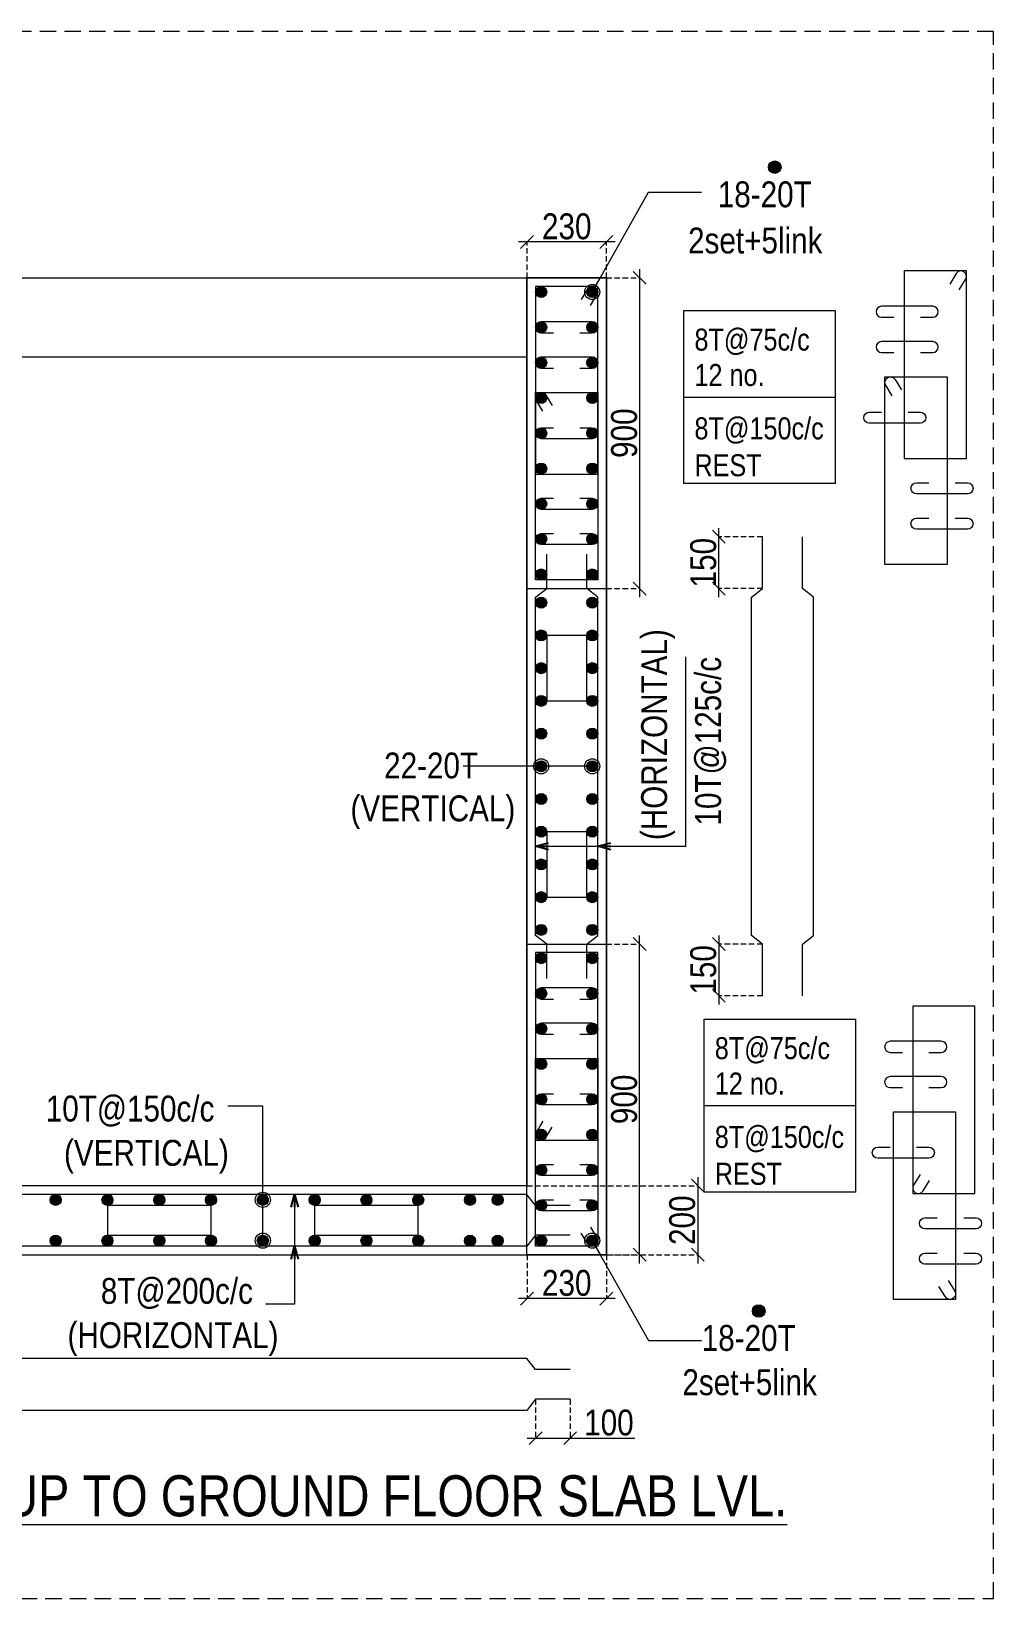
# Model space of a CAD drawing. Header units: millimetres. Extents: x 1112055 to 3390982, y -148532 to 766891.
# Drawn here: x 2577028 to 2588175, y 347512 to 365670 of the extents above; entities that cross this region are included whole.
import ezdxf

# ---------------------------------------------------------------- set-up
doc = ezdxf.new("R2010")
doc.units = ezdxf.units.MM
doc.header["$PDMODE"] = 35
doc.header["$PDSIZE"] = -25
doc.linetypes.add('DASHED2', pattern=[0.375, 0.25, -0.125])
doc.linetypes.add('Hidden', pattern=[9.525, 6.35, -3.175])
for name, color, linetype, lineweight in [('B COL. SIZE DIM', 220, 'Continuous', 25), ('B COLUMN', 1, 'Hidden', 9), ('B P.C.C', 251, 'Continuous', 0), ('B STEEL', 34, 'Continuous', 15), ('B STEEL TEXT', 7, 'Continuous', 15), ('B TITLE BLOCK', 250, 'Continuous', 0)]:
    doc.layers.add(name, color=color, linetype=linetype, lineweight=lineweight)
doc.styles.add('ARIAL', font='arial.ttf')
doc.styles.add('dim inside', font='romans.shx', dxfattribs={"width": 0.8, "height": 125})
doc.styles.add('SWINC', font='swissc.ttf')
doc.dimstyles.new('DIM 1', dxfattribs={"dimscale": 0, "dimtxt": 230, "dimasz": 150, "dimexe": 0.18, "dimexo": 0.0625, "dimgap": 0.5, "dimtad": 1, "dimdec": 0, "dimzin": 0, "dimdsep": 46, "dimtxsty": 'ARIAL', "dimblk": 'OBLIQUE', "dimcen": 6, "dimse1": 1, "dimse2": 1, "dimclrd": 256, "dimclrt": 256, "dimadec": 0, "dimazin": 2, "dimtfac": 0.75, "dimtdec": 0, "dimtix": 1, "dimtofl": 0, "dimtmove": 1, "dimatfit": 3, "dimldrblk": 'OPEN30', "dimfxl": 0.18, "dimfrac": 1, "dimtolj": 1, "dimtzin": 0, "dimlwd": -1, "dimarcsym": 0})
doc.dimstyles.new('dim inside', dxfattribs={"dimtxt": 125, "dimasz": 100, "dimexe": 0, "dimexo": 0, "dimgap": 10, "dimtad": 0, "dimdec": 0, "dimzin": 0, "dimdsep": 46, "dimtxsty": 'dim inside', "dimblk": 'SMALL', "dimcen": 0.09, "dimadec": 0, "dimazin": 0, "dimtfac": 1, "dimtdec": 0, "dimtofl": 0, "dimtmove": 0, "dimatfit": 3, "dimfxl": 1, "dimtolj": 1, "dimtzin": 0, "dimarcsym": 2})

# ---------------------------------------------------------------- blocks, each defined once
blk = doc.blocks.new('_Oblique')
at = {"color": 0, "linetype": 'ByBlock', "lineweight": -2}
blk.add_line((-0.5, -0.5), (0.5, 0.5), dxfattribs=at)
blk = doc.blocks.new('_Open30')
at = {"color": 0, "linetype": 'ByBlock', "lineweight": -2}
for p, q in [((-1, 0.27), (0, 0)), ((0, 0), (-1, -0.27)), ((0, 0), (-1, 0))]:
    blk.add_line(p, q, dxfattribs=at)
blk = doc.blocks.new('*D1596')
at = {"layer": 'B COL. SIZE DIM', "color": 250, "lineweight": 9, "ltscale": 250, "transparency": 16777216}
blk.add_line((2583790, 363230), (2582670, 363230), dxfattribs=at)
at = {"layer": 'B COL. SIZE DIM', "color": 250, "linetype": 'DASHED2', "lineweight": 9, "ltscale": 250, "transparency": 16777216}
for p, q in [((2582770, 362814), (2582770, 363230)), ((2583690, 362814), (2583690, 363230))]:
    blk.add_line(p, q, dxfattribs=at)
at = {"layer": 'Defpoints', "color": 0, "ltscale": 250, "transparency": 16777216}
for p in [(2582770, 363230), (2582770, 362814), (2583690, 362814)]:
    blk.add_point(p, dxfattribs=at)
at = {"layer": 'B COL. SIZE DIM', "color": 250, "lineweight": 9, "ltscale": 250, "transparency": 16777216, "xscale": 150, "yscale": 150, "zscale": 150, "rotation": 180}
blk.add_blockref('_Oblique', (2582770, 363230), dxfattribs=at)
at = {"layer": 'B COL. SIZE DIM', "color": 250, "lineweight": 9, "ltscale": 250, "transparency": 16777216, "xscale": 150, "yscale": 150, "zscale": 150}
blk.add_blockref('_Oblique', (2583690, 363230), dxfattribs=at)
at = {"layer": 'B COL. SIZE DIM', "color": 6, "ltscale": 250, "transparency": 16777216, "insert": (2583230, 363409), "char_height": 300, "attachment_point": 5, "style": 'SWINC'}
blk.add_mtext('\\A1;230', dxfattribs=at)
blk = doc.blocks.new('*D1636')
at = {"layer": 'B COL. SIZE DIM', "color": 250, "linetype": 'DASHED2', "lineweight": 9, "ltscale": 250, "transparency": 16777216}
for p, q in [((2583690, 362814), (2584075, 362814)), ((2583690, 359214), (2584075, 359214))]:
    blk.add_line(p, q, dxfattribs=at)
at = {"layer": 'B COL. SIZE DIM', "color": 250, "lineweight": 9, "ltscale": 250, "transparency": 16777216}
blk.add_line((2584075, 362914), (2584075, 359114), dxfattribs=at)
at = {"layer": 'Defpoints', "color": 0, "ltscale": 250, "transparency": 16777216}
for p in [(2583690, 362814), (2583690, 359214), (2584075, 359214)]:
    blk.add_point(p, dxfattribs=at)
at = {"layer": 'B COL. SIZE DIM', "color": 250, "lineweight": 9, "ltscale": 250, "transparency": 16777216, "xscale": 150, "yscale": 150, "zscale": 150}
for p, rotation in [((2584075, 362814), 90), ((2584075, 359214), 270)]:
    blk.add_blockref('_Oblique', p, dxfattribs=dict(at, rotation=rotation))
at = {"layer": 'B COL. SIZE DIM', "color": 6, "ltscale": 250, "transparency": 16777216, "insert": (2583896, 361014), "char_height": 300, "attachment_point": 5, "rotation": 90, "style": 'SWINC'}
blk.add_mtext('\\A1;900', dxfattribs=at)
blk = doc.blocks.new('*D1597')
at = {"layer": 'B COL. SIZE DIM', "color": 250, "linetype": 'DASHED2', "lineweight": 9, "ltscale": 250, "transparency": 16777216}
for p, q in [((2582770, 351496), (2582770, 350988)), ((2583690, 351496), (2583690, 350988))]:
    blk.add_line(p, q, dxfattribs=at)
at = {"layer": 'B COL. SIZE DIM', "color": 250, "lineweight": 9, "ltscale": 250, "transparency": 16777216}
blk.add_line((2583790, 350988), (2582670, 350988), dxfattribs=at)
at = {"layer": 'Defpoints', "color": 0, "ltscale": 250, "transparency": 16777216}
for p in [(2582770, 351496), (2583690, 351496), (2582770, 350988)]:
    blk.add_point(p, dxfattribs=at)
at = {"layer": 'B COL. SIZE DIM', "color": 250, "lineweight": 9, "ltscale": 250, "transparency": 16777216, "xscale": 150, "yscale": 150, "zscale": 150, "rotation": 180}
blk.add_blockref('_Oblique', (2582770, 350988), dxfattribs=at)
at = {"layer": 'B COL. SIZE DIM', "color": 250, "lineweight": 9, "ltscale": 250, "transparency": 16777216, "xscale": 150, "yscale": 150, "zscale": 150}
blk.add_blockref('_Oblique', (2583690, 350988), dxfattribs=at)
at = {"layer": 'B COL. SIZE DIM', "color": 6, "ltscale": 250, "transparency": 16777216, "insert": (2583230, 351168), "char_height": 300, "attachment_point": 5, "style": 'SWINC'}
blk.add_mtext('\\A1;230', dxfattribs=at)
blk = doc.blocks.new('*D1634')
at = {"layer": 'B COL. SIZE DIM', "color": 250, "lineweight": 9, "ltscale": 250, "transparency": 16777216}
blk.add_line((2584075, 351396), (2584075, 355196), dxfattribs=at)
at = {"layer": 'B COL. SIZE DIM', "color": 250, "linetype": 'DASHED2', "lineweight": 9, "ltscale": 250, "transparency": 16777216}
for p, q in [((2583690, 355096), (2584075, 355096)), ((2583690, 351496), (2584075, 351496))]:
    blk.add_line(p, q, dxfattribs=at)
at = {"layer": 'Defpoints', "color": 0, "ltscale": 250, "transparency": 16777216}
for p in [(2583690, 355096), (2584075, 355096), (2583690, 351496)]:
    blk.add_point(p, dxfattribs=at)
at = {"layer": 'B COL. SIZE DIM', "color": 250, "lineweight": 9, "ltscale": 250, "transparency": 16777216, "xscale": 150, "yscale": 150, "zscale": 150}
for p, rotation in [((2584075, 355096), 90), ((2584075, 351496), 270)]:
    blk.add_blockref('_Oblique', p, dxfattribs=dict(at, rotation=rotation))
at = {"layer": 'B COL. SIZE DIM', "color": 6, "ltscale": 250, "transparency": 16777216, "insert": (2583896, 353296), "char_height": 300, "attachment_point": 5, "rotation": 90, "style": 'SWINC'}
blk.add_mtext('\\A1;900', dxfattribs=at)
blk = doc.blocks.new('*D1587')
at = {"layer": 'B COL. SIZE DIM', "color": 250, "lineweight": 9, "ltscale": 250, "transparency": 16777216}
blk.add_line((2584992, 355196), (2584992, 354396), dxfattribs=at)
at = {"layer": 'B COL. SIZE DIM', "color": 250, "linetype": 'DASHED2', "lineweight": 9, "ltscale": 250, "transparency": 16777216}
for p, q in [((2585497, 355096), (2584992, 355096)), ((2585497, 354496), (2584992, 354496))]:
    blk.add_line(p, q, dxfattribs=at)
at = {"layer": 'Defpoints', "color": 0, "ltscale": 250, "transparency": 16777216}
for p in [(2585497, 355096), (2584992, 354496), (2585497, 354496)]:
    blk.add_point(p, dxfattribs=at)
at = {"layer": 'B COL. SIZE DIM', "color": 250, "lineweight": 9, "ltscale": 250, "transparency": 16777216, "xscale": 150, "yscale": 150, "zscale": 150}
for p, rotation in [((2584992, 355096), 90), ((2584992, 354496), 270)]:
    blk.add_blockref('_Oblique', p, dxfattribs=dict(at, rotation=rotation))
at = {"layer": 'B COL. SIZE DIM', "color": 6, "ltscale": 250, "transparency": 16777216, "insert": (2584813, 354796), "char_height": 300, "attachment_point": 5, "rotation": 90, "style": 'SWINC'}
blk.add_mtext('\\A1;150', dxfattribs=at)
blk = doc.blocks.new('*D1588')
at = {"layer": 'B COL. SIZE DIM', "color": 250, "lineweight": 9, "ltscale": 250, "transparency": 16777216}
blk.add_line((2584992, 359114), (2584992, 359914), dxfattribs=at)
at = {"layer": 'B COL. SIZE DIM', "color": 250, "linetype": 'DASHED2', "lineweight": 9, "ltscale": 250, "transparency": 16777216}
for p, q in [((2585497, 359814), (2584992, 359814)), ((2585497, 359214), (2584992, 359214))]:
    blk.add_line(p, q, dxfattribs=at)
at = {"layer": 'Defpoints', "color": 0, "ltscale": 250, "transparency": 16777216}
for p in [(2584992, 359814), (2585497, 359814), (2585497, 359214)]:
    blk.add_point(p, dxfattribs=at)
at = {"layer": 'B COL. SIZE DIM', "color": 250, "lineweight": 9, "ltscale": 250, "transparency": 16777216, "xscale": 150, "yscale": 150, "zscale": 150}
for p, rotation in [((2584992, 359814), 90), ((2584992, 359214), 270)]:
    blk.add_blockref('_Oblique', p, dxfattribs=dict(at, rotation=rotation))
at = {"layer": 'B COL. SIZE DIM', "color": 6, "ltscale": 250, "transparency": 16777216, "insert": (2584813, 359514), "char_height": 300, "attachment_point": 5, "rotation": 90, "style": 'SWINC'}
blk.add_mtext('\\A1;150', dxfattribs=at)
blk = doc.blocks.new('*D1589')
at = {"layer": 'B COL. SIZE DIM', "color": 250, "linetype": 'DASHED2', "lineweight": 9, "ltscale": 250, "transparency": 16777216}
for p, q in [((2582870, 349821), (2582870, 349371)), ((2583270, 349821), (2583270, 349371))]:
    blk.add_line(p, q, dxfattribs=at)
at = {"layer": 'B COL. SIZE DIM', "color": 250, "lineweight": 9, "ltscale": 250, "transparency": 16777216}
for p, q in [((2582770, 349371), (2583270, 349371)), ((2583270, 349371), (2584018, 349371))]:
    blk.add_line(p, q, dxfattribs=at)
at = {"layer": 'Defpoints', "color": 0, "ltscale": 250, "transparency": 16777216}
for p in [(2582870, 349821), (2583270, 349821), (2583270, 349371)]:
    blk.add_point(p, dxfattribs=at)
at = {"layer": 'B COL. SIZE DIM', "color": 250, "lineweight": 9, "ltscale": 250, "transparency": 16777216, "xscale": 150, "yscale": 150, "zscale": 150, "rotation": 180}
blk.add_blockref('_Oblique', (2582870, 349371), dxfattribs=at)
at = {"layer": 'B COL. SIZE DIM', "color": 250, "lineweight": 9, "ltscale": 250, "transparency": 16777216, "xscale": 150, "yscale": 150, "zscale": 150}
blk.add_blockref('_Oblique', (2583270, 349371), dxfattribs=at)
at = {"layer": 'B COL. SIZE DIM', "color": 6, "ltscale": 250, "transparency": 16777216, "insert": (2583719, 349550), "char_height": 300, "attachment_point": 5, "style": 'SWINC'}
blk.add_mtext('\\A1;100', dxfattribs=at)
blk = doc.blocks.new('*D1593')
at = {"layer": 'B COL. SIZE DIM', "color": 250, "linetype": 'DASHED2', "lineweight": 9, "ltscale": 250, "transparency": 16777216}
for p, q in [((2582770, 352296), (2584749, 352296)), ((2582770, 351496), (2584749, 351496))]:
    blk.add_line(p, q, dxfattribs=at)
at = {"layer": 'B COL. SIZE DIM', "color": 250, "lineweight": 9, "ltscale": 250, "transparency": 16777216}
blk.add_line((2584749, 352396), (2584749, 351396), dxfattribs=at)
at = {"layer": 'Defpoints', "color": 0, "ltscale": 250, "transparency": 16777216}
for p in [(2582770, 352296), (2582770, 351496), (2584749, 351496)]:
    blk.add_point(p, dxfattribs=at)
at = {"layer": 'B COL. SIZE DIM', "color": 250, "lineweight": 9, "ltscale": 250, "transparency": 16777216, "xscale": 150, "yscale": 150, "zscale": 150}
for p, rotation in [((2584749, 352296), 90), ((2584749, 351496), 270)]:
    blk.add_blockref('_Oblique', p, dxfattribs=dict(at, rotation=rotation))
at = {"layer": 'B COL. SIZE DIM', "color": 6, "ltscale": 250, "transparency": 16777216, "insert": (2584569, 351896), "char_height": 300, "attachment_point": 5, "rotation": 90, "style": 'SWINC'}
blk.add_mtext('\\A1;200', dxfattribs=at)

msp = doc.modelspace()

# ---------------------------------------------------------------- hatches: boundary and pattern name
at = {"layer": 'B STEEL', "lineweight": 13}
h = msp.add_hatch(color=256, dxfattribs=at)
h.dxf.hatch_style = 1
edge = h.paths.add_edge_path()
edge.add_arc((2585640.4, 364096.2), 73.3, 0, 360)
at = {"layer": 'B STEEL', "lineweight": 9, "ltscale": 0.5}
h = msp.add_hatch(color=34, dxfattribs=at)
edge = h.paths.add_edge_path()
edge.add_arc((2582933.9, 362649.8), 64, 360, 720, ccw=False)
h = msp.add_hatch(color=34, dxfattribs=at)
edge = h.paths.add_edge_path()
edge.add_arc((2583525.9, 362649.8), 64, -180, 180)
at = {"layer": 'B STEEL', "lineweight": 30}
h = msp.add_hatch(color=34, dxfattribs=at)
edge = h.paths.add_edge_path()
edge.add_arc((2582933.9, 362240.8), 64, 180, 540, ccw=False)
h = msp.add_hatch(color=34, dxfattribs=at)
edge = h.paths.add_edge_path()
edge.add_arc((2583525.9, 362240.8), 64, 180, 540, ccw=False)
h = msp.add_hatch(color=34, dxfattribs=at)
edge = h.paths.add_edge_path()
edge.add_arc((2582933.9, 361831.8), 64, 180, 540, ccw=False)
h = msp.add_hatch(color=34, dxfattribs=at)
edge = h.paths.add_edge_path()
edge.add_arc((2583525.9, 361831.8), 64, 180, 540, ccw=False)
h = msp.add_hatch(color=34, dxfattribs=at)
edge = h.paths.add_edge_path()
edge.add_arc((2582933.9, 361422.8), 64, 180, 540, ccw=False)
h = msp.add_hatch(color=34, dxfattribs=at)
edge = h.paths.add_edge_path()
edge.add_arc((2583525.9, 361422.8), 64, 180, 540, ccw=False)
h = msp.add_hatch(color=34, dxfattribs=at)
edge = h.paths.add_edge_path()
edge.add_arc((2582933.9, 361013.8), 64, 180, 540, ccw=False)
h = msp.add_hatch(color=34, dxfattribs=at)
edge = h.paths.add_edge_path()
edge.add_arc((2583525.9, 361013.8), 64, 180, 540, ccw=False)
h = msp.add_hatch(color=34, dxfattribs=at)
edge = h.paths.add_edge_path()
edge.add_arc((2582933.9, 360604.8), 64, 180, 540, ccw=False)
h = msp.add_hatch(color=34, dxfattribs=at)
edge = h.paths.add_edge_path()
edge.add_arc((2583525.9, 360604.8), 64, 180, 540, ccw=False)
h = msp.add_hatch(color=34, dxfattribs=at)
edge = h.paths.add_edge_path()
edge.add_arc((2582933.9, 360195.8), 64, 180, 540, ccw=False)
h = msp.add_hatch(color=34, dxfattribs=at)
edge = h.paths.add_edge_path()
edge.add_arc((2583525.9, 360195.8), 64, 180, 540, ccw=False)
h = msp.add_hatch(color=34, dxfattribs=at)
edge = h.paths.add_edge_path()
edge.add_arc((2582933.9, 359786.8), 64, 180, 540, ccw=False)
h = msp.add_hatch(color=34, dxfattribs=at)
edge = h.paths.add_edge_path()
edge.add_arc((2583525.9, 359786.8), 64, 180, 540, ccw=False)
at = {"layer": 'B STEEL', "lineweight": 9, "ltscale": 0.5}
h = msp.add_hatch(color=34, dxfattribs=at)
edge = h.paths.add_edge_path()
edge.add_arc((2582933.9, 359377.8), 64, 0, 360)
h = msp.add_hatch(color=34, dxfattribs=at)
edge = h.paths.add_edge_path()
edge.add_arc((2583525.9, 359377.8), 64, 540, 900, ccw=False)
h = msp.add_hatch(color=34, dxfattribs=at)
edge = h.paths.add_edge_path()
edge.add_arc((2582933.9, 359049.8), 64, 0, 360)
h = msp.add_hatch(color=34, dxfattribs=at)
edge = h.paths.add_edge_path()
edge.add_arc((2583525.9, 359049.8), 64, 540, 900, ccw=False)
h = msp.add_hatch(color=34, dxfattribs=at)
edge = h.paths.add_edge_path()
edge.add_arc((2582933.9, 358670.8), 64, 360, 720, ccw=False)
h = msp.add_hatch(color=34, dxfattribs=at)
edge = h.paths.add_edge_path()
edge.add_arc((2583525.9, 358670.8), 64, -180, 180)
h = msp.add_hatch(color=34, dxfattribs=at)
edge = h.paths.add_edge_path()
edge.add_arc((2582933.9, 358291.8), 64, 360, 720, ccw=False)
h = msp.add_hatch(color=34, dxfattribs=at)
edge = h.paths.add_edge_path()
edge.add_arc((2583525.9, 358291.8), 64, -180, 180)
h = msp.add_hatch(color=34, dxfattribs=at)
edge = h.paths.add_edge_path()
edge.add_arc((2582933.9, 357912.8), 64, 360, 720, ccw=False)
h = msp.add_hatch(color=34, dxfattribs=at)
edge = h.paths.add_edge_path()
edge.add_arc((2583525.9, 357912.8), 64, -180, 180)
h = msp.add_hatch(color=34, dxfattribs=at)
edge = h.paths.add_edge_path()
edge.add_arc((2582933.9, 357533.8), 64, 360, 720, ccw=False)
h = msp.add_hatch(color=34, dxfattribs=at)
edge = h.paths.add_edge_path()
edge.add_arc((2583525.9, 357533.8), 64, -180, 180)
h = msp.add_hatch(color=34, dxfattribs=at)
edge = h.paths.add_edge_path()
edge.add_arc((2582933.9, 357154.8), 64, 360, 720, ccw=False)
h = msp.add_hatch(color=34, dxfattribs=at)
edge = h.paths.add_edge_path()
edge.add_arc((2583525.9, 357154.8), 64, -180, 180)
h = msp.add_hatch(color=34, dxfattribs=at)
edge = h.paths.add_edge_path()
edge.add_arc((2582933.9, 356775.8), 64, 360, 720, ccw=False)
h = msp.add_hatch(color=34, dxfattribs=at)
edge = h.paths.add_edge_path()
edge.add_arc((2583525.9, 356775.8), 64, -180, 180)
h = msp.add_hatch(color=34, dxfattribs=at)
edge = h.paths.add_edge_path()
edge.add_arc((2582933.9, 356396.8), 64, 360, 720, ccw=False)
h = msp.add_hatch(color=34, dxfattribs=at)
edge = h.paths.add_edge_path()
edge.add_arc((2583525.9, 356396.8), 64, -180, 180)
h = msp.add_hatch(color=34, dxfattribs=at)
edge = h.paths.add_edge_path()
edge.add_arc((2582933.9, 356017.8), 64, 360, 720, ccw=False)
h = msp.add_hatch(color=34, dxfattribs=at)
edge = h.paths.add_edge_path()
edge.add_arc((2583525.9, 356017.8), 64, -180, 180)
h = msp.add_hatch(color=34, dxfattribs=at)
edge = h.paths.add_edge_path()
edge.add_arc((2582933.9, 355638.8), 64, 360, 720, ccw=False)
h = msp.add_hatch(color=34, dxfattribs=at)
edge = h.paths.add_edge_path()
edge.add_arc((2583525.9, 355638.8), 64, -180, 180)
h = msp.add_hatch(color=34, dxfattribs=at)
edge = h.paths.add_edge_path()
edge.add_arc((2582933.9, 355259.8), 64, 360, 720, ccw=False)
h = msp.add_hatch(color=34, dxfattribs=at)
edge = h.paths.add_edge_path()
edge.add_arc((2583525.9, 355259.8), 64, -180, 180)
h = msp.add_hatch(color=34, dxfattribs=at)
edge = h.paths.add_edge_path()
edge.add_arc((2582933.9, 354931.8), 64, 360, 720, ccw=False)
h = msp.add_hatch(color=34, dxfattribs=at)
edge = h.paths.add_edge_path()
edge.add_arc((2583525.9, 354931.8), 64, -180, 180)
at = {"layer": 'B STEEL', "lineweight": 30}
h = msp.add_hatch(color=34, dxfattribs=at)
edge = h.paths.add_edge_path()
edge.add_arc((2582933.9, 354522.8), 64, 180, 540, ccw=False)
h = msp.add_hatch(color=34, dxfattribs=at)
edge = h.paths.add_edge_path()
edge.add_arc((2583525.9, 354522.8), 64, 180, 540, ccw=False)
h = msp.add_hatch(color=34, dxfattribs=at)
edge = h.paths.add_edge_path()
edge.add_arc((2582933.9, 354113.8), 64, 180, 540, ccw=False)
h = msp.add_hatch(color=34, dxfattribs=at)
edge = h.paths.add_edge_path()
edge.add_arc((2583525.9, 354113.8), 64, 180, 540, ccw=False)
h = msp.add_hatch(color=34, dxfattribs=at)
edge = h.paths.add_edge_path()
edge.add_arc((2582933.9, 353704.8), 64, 180, 540, ccw=False)
h = msp.add_hatch(color=34, dxfattribs=at)
edge = h.paths.add_edge_path()
edge.add_arc((2583525.9, 353704.8), 64, 180, 540, ccw=False)
h = msp.add_hatch(color=34, dxfattribs=at)
edge = h.paths.add_edge_path()
edge.add_arc((2582933.9, 353295.8), 64, 180, 540, ccw=False)
h = msp.add_hatch(color=34, dxfattribs=at)
edge = h.paths.add_edge_path()
edge.add_arc((2583525.9, 353295.8), 64, 180, 540, ccw=False)
h = msp.add_hatch(color=34, dxfattribs=at)
edge = h.paths.add_edge_path()
edge.add_arc((2582933.9, 352886.8), 64, 180, 540, ccw=False)
h = msp.add_hatch(color=34, dxfattribs=at)
edge = h.paths.add_edge_path()
edge.add_arc((2583525.9, 352886.8), 64, 180, 540, ccw=False)
h = msp.add_hatch(color=34, dxfattribs=at)
edge = h.paths.add_edge_path()
edge.add_arc((2582933.9, 352477.8), 64, 180, 540, ccw=False)
h = msp.add_hatch(color=34, dxfattribs=at)
edge = h.paths.add_edge_path()
edge.add_arc((2583525.9, 352477.8), 64, 180, 540, ccw=False)
at = {"layer": 'B STEEL', "lineweight": 9, "ltscale": 0.5}
h = msp.add_hatch(color=34, dxfattribs=at)
edge = h.paths.add_edge_path()
edge.add_arc((2577309.9, 352131.8), 64, 180, 540, ccw=False)
h = msp.add_hatch(color=34, dxfattribs=at)
edge = h.paths.add_edge_path()
edge.add_arc((2577909.9, 352131.8), 64, 0, 360)
h = msp.add_hatch(color=34, dxfattribs=at)
edge = h.paths.add_edge_path()
edge.add_arc((2578509.9, 352131.8), 64, 180, 540, ccw=False)
h = msp.add_hatch(color=34, dxfattribs=at)
edge = h.paths.add_edge_path()
edge.add_arc((2579109.9, 352131.8), 64, 180, 540, ccw=False)
h = msp.add_hatch(color=34, dxfattribs=at)
edge = h.paths.add_edge_path()
edge.add_arc((2579709.9, 352131.8), 64, 0, 360)
h = msp.add_hatch(color=34, dxfattribs=at)
edge = h.paths.add_edge_path()
edge.add_arc((2580309.9, 352131.8), 64, 0, 360)
h = msp.add_hatch(color=34, dxfattribs=at)
edge = h.paths.add_edge_path()
edge.add_arc((2580909.9, 352131.8), 64, 0, 360)
h = msp.add_hatch(color=34, dxfattribs=at)
edge = h.paths.add_edge_path()
edge.add_arc((2581509.9, 352131.8), 64, 0, 360)
h = msp.add_hatch(color=34, dxfattribs=at)
edge = h.paths.add_edge_path()
edge.add_arc((2582109.9, 352131.8), 64, 0, 360)
h = msp.add_hatch(color=34, dxfattribs=at)
edge = h.paths.add_edge_path()
edge.add_arc((2582429.9, 352131.8), 64, 0, 360)
at = {"layer": 'B STEEL', "lineweight": 30}
h = msp.add_hatch(color=34, dxfattribs=at)
edge = h.paths.add_edge_path()
edge.add_arc((2582933.9, 352068.8), 64, 180, 540, ccw=False)
h = msp.add_hatch(color=34, dxfattribs=at)
edge = h.paths.add_edge_path()
edge.add_arc((2583525.9, 352068.8), 64, 180, 540, ccw=False)
at = {"layer": 'B STEEL', "lineweight": 9, "ltscale": 0.5}
h = msp.add_hatch(color=34, dxfattribs=at)
edge = h.paths.add_edge_path()
edge.add_arc((2577309.9, 351659.8), 64, 180, 540, ccw=False)
h = msp.add_hatch(color=34, dxfattribs=at)
edge = h.paths.add_edge_path()
edge.add_arc((2577909.9, 351659.8), 64, 0, 360)
h = msp.add_hatch(color=34, dxfattribs=at)
edge = h.paths.add_edge_path()
edge.add_arc((2578509.9, 351659.8), 64, 180, 540, ccw=False)
h = msp.add_hatch(color=34, dxfattribs=at)
edge = h.paths.add_edge_path()
edge.add_arc((2579109.9, 351659.8), 64, 180, 540, ccw=False)
h = msp.add_hatch(color=34, dxfattribs=at)
edge = h.paths.add_edge_path()
edge.add_arc((2579709.9, 351659.8), 64, 0, 360)
h = msp.add_hatch(color=34, dxfattribs=at)
edge = h.paths.add_edge_path()
edge.add_arc((2580309.9, 351659.8), 64, 0, 360)
h = msp.add_hatch(color=34, dxfattribs=at)
edge = h.paths.add_edge_path()
edge.add_arc((2580909.9, 351659.8), 64, 0, 360)
h = msp.add_hatch(color=34, dxfattribs=at)
edge = h.paths.add_edge_path()
edge.add_arc((2581509.9, 351659.8), 64, 0, 360)
h = msp.add_hatch(color=34, dxfattribs=at)
edge = h.paths.add_edge_path()
edge.add_arc((2582109.9, 351659.8), 64, 0, 360)
h = msp.add_hatch(color=34, dxfattribs=at)
edge = h.paths.add_edge_path()
edge.add_arc((2582429.9, 351659.8), 64, 0, 360)
h = msp.add_hatch(color=34, dxfattribs=at)
edge = h.paths.add_edge_path()
edge.add_arc((2582933.9, 351659.8), 64, 0, 360)
h = msp.add_hatch(color=34, dxfattribs=at)
edge = h.paths.add_edge_path()
edge.add_arc((2583525.9, 351659.8), 64, 540, 900, ccw=False)
at = {"layer": 'B STEEL', "lineweight": 13}
h = msp.add_hatch(color=256, dxfattribs=at)
h.dxf.hatch_style = 1
edge = h.paths.add_edge_path()
edge.add_arc((2585454.7, 350844.2), 73.3, 0, 360)

# ---------------------------------------------------------------- linework, layer by layer
at = {"layer": 'B COLUMN', "color": 1, "linetype": 'ByBlock', "lineweight": 20}
for points in [[(2573969.9, 359213.8), (2573049.9, 359213.8), (2573049.9, 351495.8), (2583689.9, 351495.8), (2583689.9, 362813.8), (2582769.9, 362813.8), (2582769.9, 352295.8), (2573969.9, 352295.8)], [(2582769.9, 361893.8), (2573969.9, 361893.8), (2573969.9, 362813.8), (2582769.9, 362813.8)], [(2582769.9, 362813.8), (2583689.9, 362813.8), (2583689.9, 351495.8), (2582769.9, 351495.8)], [(2582769.9, 359213.8), (2583689.9, 359213.8), (2583689.9, 362813.8), (2582769.9, 362813.8)], [(2582769.9, 355095.8), (2583689.9, 355095.8), (2583689.9, 351495.8), (2582769.9, 351495.8)]]:
    msp.add_lwpolyline(points, close=True, dxfattribs=at)
at = {"layer": 'B P.C.C', "color": 250, "lineweight": 0, "ltscale": 30}
for p, q in [((2584588, 361432.4), (2586341.1, 361432.4)), ((2584823.5, 353223.4), (2586576.7, 353223.4))]:
    msp.add_line(p, q, dxfattribs=at)
at = {"layer": 'B P.C.C', "color": 250, "linetype": 'Hidden', "lineweight": 0, "ltscale": 30}
msp.add_lwpolyline([(2588175.5, 365669.8), (2568903.6, 365669.8), (2568903.6, 347511.6), (2588175.5, 347511.6)], close=True, dxfattribs=at)
at = {"layer": 'B P.C.C', "color": 250, "lineweight": 0, "ltscale": 30}
for points in [[(2584588, 362435), (2586341.1, 362435), (2586341.1, 360429.7), (2584588, 360429.7)], [(2584823.5, 354226), (2586576.7, 354226), (2586576.7, 352220.8), (2584823.5, 352220.8)]]:
    msp.add_lwpolyline(points, close=True, dxfattribs=at)
at = {"layer": 'B STEEL', "lineweight": 13}
for points in [[(2587140, 360720.7), (2587860, 360720.7), (2587860, 362893.7), (2587140, 362893.7)], [(2582869.9, 360540.8), (2583589.9, 360540.8), (2583589.9, 362713.8), (2582869.9, 362713.8)], [(2586916, 361666.7), (2587636, 361666.7), (2587636, 359493.7), (2586916, 359493.7)], [(2582869.9, 361486.8), (2583589.9, 361486.8), (2583589.9, 359313.8), (2582869.9, 359313.8)], [(2582869.9, 352822.8), (2583589.9, 352822.8), (2583589.9, 354995.8), (2582869.9, 354995.8)], [(2587238.8, 352204.7), (2587958.8, 352204.7), (2587958.8, 354377.7), (2587238.8, 354377.7)], [(2582869.9, 353768.8), (2583589.9, 353768.8), (2583589.9, 351595.8), (2582869.9, 351595.8)], [(2587014.8, 353150.8), (2587734.8, 353150.8), (2587734.8, 350977.7), (2587014.8, 350977.7)]]:
    msp.add_lwpolyline(points, close=True, dxfattribs=at)
at = {"layer": 'B STEEL', "color": 34, "lineweight": 9, "ltscale": 0.5}
for points in [[(2587775.8, 362674.7), (2587850.5, 362796.1, 1), (2587741.5, 362863.3), (2587666.7, 362741.8)], [(2583505.7, 362494.8), (2583580.4, 362616.3, 1), (2583471.4, 362683.4), (2583396.6, 362561.9)], [(2587327.3, 362356.7), (2587470, 362356.7, 1), (2587470, 362484.7), (2586878, 362484.7, 1), (2586878, 362356.7), (2587020.6, 362356.7)], [(2583383.3, 362176.8), (2583525.9, 362176.8, 1), (2583525.9, 362304.8), (2582933.9, 362304.8, 1), (2582933.9, 362176.8), (2583076.6, 362176.8)], [(2587327.3, 361947.7), (2587470, 361947.7, 1), (2587470, 362075.7), (2586878, 362075.7, 1), (2586878, 361947.7), (2587020.6, 361947.7)], [(2583383.3, 361767.8), (2583525.9, 361767.8, 1), (2583525.9, 361895.8), (2582933.9, 361895.8, 1), (2582933.9, 361767.8), (2583076.6, 361767.8)], [(2587000.3, 361447.7), (2586925.5, 361569.2, -1), (2587034.6, 361636.3), (2587109.3, 361514.8)], [(2582954.2, 361267.8), (2582879.4, 361389.3, -1), (2582988.5, 361456.4), (2583063.2, 361334.9)], [(2587183.8, 361257.7), (2587326.5, 361257.7, -1), (2587326.5, 361129.7), (2586734.5, 361129.7, -1), (2586734.5, 361257.7), (2586877.1, 361257.7)], [(2583383.3, 361077.8), (2583525.9, 361077.8, -1), (2583525.9, 360949.8), (2582933.9, 360949.8, -1), (2582933.9, 361077.8), (2583076.6, 361077.8)], [(2583383.3, 360259.9), (2583525.9, 360259.9, -1), (2583525.9, 360131.8), (2582933.9, 360131.8, -1), (2582933.9, 360259.9), (2583076.6, 360259.9)], [(2587730.5, 360439.8), (2587873.2, 360439.8, -1), (2587873.2, 360311.7), (2587281.2, 360311.7, -1), (2587281.2, 360439.8), (2587423.9, 360439.8)], [(2587730.5, 360030.8), (2587873.2, 360030.8, -1), (2587873.2, 359902.7), (2587281.2, 359902.7, -1), (2587281.2, 360030.8), (2587423.9, 360030.8)], [(2583383.3, 359850.9), (2583525.9, 359850.9, -1), (2583525.9, 359722.8), (2582933.9, 359722.8, -1), (2582933.9, 359850.9), (2583076.6, 359850.9)], [(2583383.3, 354458.8), (2583525.9, 354458.8, 1), (2583525.9, 354586.8), (2582933.9, 354586.8, 1), (2582933.9, 354458.8), (2583076.6, 354458.8)], [(2583383.3, 354049.8), (2583525.9, 354049.8, 1), (2583525.9, 354177.8), (2582933.9, 354177.8, 1), (2582933.9, 354049.8), (2583076.6, 354049.8)], [(2587426.1, 353840.7), (2587568.7, 353840.7, 1), (2587568.7, 353968.7), (2586976.8, 353968.7, 1), (2586976.8, 353840.7), (2587119.4, 353840.7)], [(2587426.1, 353431.7), (2587568.7, 353431.7, 1), (2587568.7, 353559.7), (2586976.8, 353559.7, 1), (2586976.8, 353431.7), (2587119.4, 353431.7)], [(2583383.3, 353359.8), (2583525.9, 353359.8, -1), (2583525.9, 353231.8), (2582933.9, 353231.8, -1), (2582933.9, 353359.8), (2583076.6, 353359.8)], [(2582954.2, 353041.9), (2582879.4, 352920.4, 1), (2582988.5, 352853.3), (2583063.2, 352974.7)], [(2587282.6, 352741.8), (2587425.2, 352741.8, -1), (2587425.2, 352613.7), (2586833.3, 352613.7, -1), (2586833.3, 352741.8), (2586975.9, 352741.8)], [(2583383.3, 352541.8), (2583525.9, 352541.8, -1), (2583525.9, 352413.8), (2582933.9, 352413.8, -1), (2582933.9, 352541.8), (2583076.6, 352541.8)], [(2587323, 352423.8), (2587248.3, 352302.3, 1), (2587357.3, 352235.2), (2587432.1, 352356.7)], [(2583383.3, 352132.9), (2583525.9, 352132.9, -1), (2583525.9, 352004.8), (2582933.9, 352004.8, -1), (2582933.9, 352132.9), (2583076.6, 352132.9)], [(2587829.3, 351923.8), (2587972, 351923.8, -1), (2587972, 351795.7), (2587380, 351795.7, -1), (2587380, 351923.8), (2587522.6, 351923.8)], [(2583505.7, 351814.9), (2583580.4, 351693.4, -1), (2583471.4, 351626.3), (2583396.6, 351747.8)], [(2587829.3, 351514.8), (2587972, 351514.8, -1), (2587972, 351386.7), (2587380, 351386.7, -1), (2587380, 351514.8), (2587522.6, 351514.8)], [(2587650.5, 351196.8), (2587725.3, 351075.3, -1), (2587616.3, 351008.2), (2587541.5, 351129.7)]]:
    msp.add_lwpolyline(points, format="xyb", dxfattribs=at)
at = {"layer": 'B STEEL', "lineweight": 13}
for points in [[(2585497.2, 354495.8), (2585497.2, 355095.8), (2585369.2, 355195.8), (2585369.2, 359113.8), (2585497.2, 359213.8), (2585497.2, 359813.8)], [(2585961.2, 354495.8), (2585961.2, 355095.8), (2586089.2, 355195.8), (2586089.2, 359113.8), (2585961.2, 359213.8), (2585961.2, 359813.8)], [(2582998, 354695.8), (2582998, 355095.8), (2582869.9, 355195.8), (2582869.9, 359113.8), (2582998, 359213.8), (2582998, 359613.8)], [(2583461.9, 354695.8), (2583461.9, 355095.8), (2583589.9, 355195.8), (2583589.9, 359113.8), (2583461.9, 359213.8), (2583461.9, 359613.8)], [(2583269.9, 352067.8), (2582869.9, 352067.8), (2582769.9, 352195.8), (2573969.9, 352195.8), (2573869.9, 352067.8), (2573469.9, 352067.8)], [(2583269.9, 351723.9), (2582869.9, 351723.9), (2582769.9, 351595.8), (2573969.9, 351595.8), (2573869.9, 351723.9), (2573469.9, 351723.9)], [(2583269.9, 350165), (2582869.9, 350165), (2582769.9, 350293), (2573969.9, 350293), (2573869.9, 350165), (2573469.9, 350165)], [(2583269.9, 349821.1), (2582869.9, 349821.1), (2582769.9, 349693), (2573969.9, 349693), (2573869.9, 349821.1), (2573469.9, 349821.1)]]:
    msp.add_lwpolyline(points, dxfattribs=at)
at = {"layer": 'B STEEL', "color": 3, "lineweight": 13}
for points in [[(2583461.9, 358670.8), (2582998, 358670.8), (2582998, 357912.8), (2583461.9, 357912.8)], [(2583461.9, 356396.8), (2582998, 356396.8), (2582998, 355638.8), (2583461.9, 355638.8)], [(2577909.9, 352067.8), (2577909.9, 351723.9), (2579109.9, 351723.9), (2579109.9, 352067.8)], [(2580309.9, 352067.8), (2580309.9, 351723.9), (2581509.9, 351723.9), (2581509.9, 352067.8)]]:
    msp.add_lwpolyline(points, close=True, dxfattribs=at)
at = {"layer": 'B STEEL', "lineweight": 13}
for centre in [(2585640.4, 364096.2), (2585454.7, 350844.2)]:
    msp.add_circle(centre, 73.3, dxfattribs=at)
at = {"layer": 'B STEEL', "color": 34, "lineweight": 9, "ltscale": 0.5}
for centre in [(2582933.9, 362649.8), (2583525.9, 362649.8), (2582933.9, 362240.8), (2583525.9, 362240.8), (2582933.9, 361831.8), (2583525.9, 361831.8), (2582933.9, 361422.8), (2583525.9, 361422.8), (2582933.9, 361013.8), (2583525.9, 361013.8), (2582933.9, 360604.8), (2583525.9, 360604.8), (2582933.9, 360195.8), (2583525.9, 360195.8), (2582933.9, 359786.8), (2583525.9, 359786.8), (2582933.9, 359377.8), (2583525.9, 359377.8), (2582933.9, 359049.8), (2583525.9, 359049.8), (2582933.9, 358670.8), (2583525.9, 358670.8), (2582933.9, 358291.8), (2583525.9, 358291.8), (2582933.9, 357912.8), (2583525.9, 357912.8), (2582933.9, 357533.8), (2583525.9, 357533.8), (2582933.9, 357154.8), (2583525.9, 357154.8), (2582933.9, 356775.8), (2583525.9, 356775.8), (2582933.9, 356396.8), (2583525.9, 356396.8), (2582933.9, 356017.8), (2583525.9, 356017.8), (2582933.9, 355638.8), (2583525.9, 355638.8), (2582933.9, 355259.8), (2583525.9, 355259.8), (2582933.9, 354931.8), (2583525.9, 354931.8), (2582933.9, 354522.8), (2583525.9, 354522.8), (2582933.9, 354113.8), (2583525.9, 354113.8), (2582933.9, 353704.8), (2583525.9, 353704.8), (2582933.9, 353295.8), (2583525.9, 353295.8), (2582933.9, 352886.8), (2583525.9, 352886.8), (2582933.9, 352477.8), (2583525.9, 352477.8), (2577309.9, 352131.8), (2577909.9, 352131.8), (2578509.9, 352131.8), (2579109.9, 352131.8), (2579709.9, 352131.8), (2580309.9, 352131.8), (2580909.9, 352131.8), (2581509.9, 352131.8), (2582109.9, 352131.8), (2582429.9, 352131.8), (2582933.9, 352068.8), (2583525.9, 352068.8), (2577309.9, 351659.8), (2577909.9, 351659.8), (2578509.9, 351659.8), (2579109.9, 351659.8), (2579709.9, 351659.8), (2580309.9, 351659.8), (2580909.9, 351659.8), (2581509.9, 351659.8), (2582109.9, 351659.8), (2582429.9, 351659.8), (2582933.9, 351659.8), (2583525.9, 351659.8)]:
    msp.add_circle(centre, 64, dxfattribs=at)

# ---------------------------------------------------------------- texts
at = {"layer": 'B STEEL TEXT', "lineweight": 5, "style": 'SWINC'}
for s, height, p in [('18-20T', 300, (2584979.5, 363631.5)), ('2set+5link', 300, (2584635.5, 363096.6)), ('8T@75c/c', 255, (2584709.4, 361971)), ('12 no.', 255, (2584709.4, 361561.4)), ('8T@150c/c', 255, (2584709.4, 360942.6)), ('REST', 255, (2584709.4, 360515.5)), ('22-20T', 300, (2581114.8, 357014.5)), ('(VERTICAL)', 300, (2580725.1, 356517.3)), ('8T@75c/c', 255, (2584944.9, 353762)), ('12 no.', 255, (2584944.9, 353352.5)), ('10T@150c/c', 300, (2577195.2, 353039.5)), ('8T@150c/c', 255, (2584944.9, 352733.6)), ('(VERTICAL)', 300, (2577407, 352526.8)), ('REST', 255, (2584944.9, 352306.6)), ('8T@200c/c', 300, (2577833.5, 350927.3)), ('(HORIZONTAL)', 300, (2577447.7, 350414.5)), ('18-20T', 300, (2584793.8, 350381.9)), ('2set+5link', 300, (2584569.8, 349869.1))]:
    msp.add_text(s, height=height, dxfattribs=at).set_placement(p)
for s, p in [('(HORIZONTAL)', (2584392.4, 356300.2)), ('10T@125c/c', (2585017.6, 356468.8))]:
    msp.add_text(s, height=300, rotation=90, dxfattribs=at).set_placement(p)
at = {"layer": 'B TITLE BLOCK', "color": 0, "style": 'SWINC'}
msp.add_text('%%UDETAIL OF LIFT-1_ UP TO GROUND FLOOR SLAB LVL.', height=475.05, dxfattribs=at).set_placement((2571693.5, 348465.5))

# ---------------------------------------------------------------- dimensions: what is measured, and where the dimension line sits
at = {"layer": 'B COL. SIZE DIM', "color": 250, "ltscale": 250}
for base, p1, p2, angle, picture, middle in [((2582769.9, 363229.6), (2583689.9, 362813.8), (2582769.9, 362813.8), 180, '*D1596', (2583229.9, 363408.8)), ((2584074.7, 359213.8), (2583689.9, 362813.8), (2583689.9, 359213.8), 90, '*D1636', (2583895.7, 361013.8)), ((2584992.1, 359813.8), (2585497.2, 359213.8), (2585497.2, 359813.8), 270, '*D1588', (2584813.1, 359513.8)), ((2584074.7, 355095.8), (2583689.9, 351495.8), (2583689.9, 355095.8), 270, '*D1634', (2583895.7, 353295.8)), ((2584992.1, 354495.8), (2585497.2, 355095.8), (2585497.2, 354495.8), 90, '*D1587', (2584813.1, 354795.8)), ((2584748.5, 351495.8), (2582769.9, 352295.8), (2582769.9, 351495.8), 270, '*D1593', (2584569.3, 351895.8)), ((2582769.9, 350988.5), (2583689.9, 351495.8), (2582769.9, 351495.8), 180, '*D1597', (2583229.9, 351167.6)), ((2583269.9, 349370.6), (2582869.9, 349821.1), (2583269.9, 349821.1), 180, '*D1589', (2583718.8, 349549.6))]:
    dim = msp.add_linear_dim(base=base, p1=p1, p2=p2, angle=angle, dimstyle='dim inside', override={"dimtxt": 300, "dimasz": 150, "dimgap": 25, "dimtad": 3, "dimlfac": 0.25, "dimtxsty": 'SWINC', "dimblk1": 'Oblique', "dimblk2": 'Oblique', "dimsah": 1, "dimdle": 100, "dimclrd": 250, "dimclre": 250, "dimclrt": 6, "dimfxl": 1000, "dimlwd": 9, "dimlwe": 9}, dxfattribs=at)
    dim.commit()
    dim.dimension.update_dxf_attribs({"geometry": picture, "text_midpoint": middle})

# ---------------------------------------------------------------- leaders
at = {"layer": 'B STEEL TEXT', "lineweight": 9}
for points in [[(2583525.9, 362649.8), (2584176.5, 363806), (2584789.7, 363806)], [(2583525.9, 357154.8), (2582029.4, 357154.8)], [(2582933.9, 357154.8), (2582029.4, 357154.8)], [(2579709.9, 351659.8), (2579709.9, 353218.2), (2579306, 353218.2)], [(2579709.9, 352131.8), (2579709.9, 353218.2), (2579306, 353218.2)], [(2583525.9, 351659.8), (2584176.5, 350503.7), (2584789.7, 350503.7)]]:
    msp.add_leader(points, dimstyle='DIM 1', override={"dimscale": 1, "dimasz": 175, "dimtad": 0, "dimtxsty": 'SWINC', "dimldrblk": 'DotBlank', "dimfxlon": 1, "dimarcsym": 2}, dxfattribs=at)
at = {"layer": 'B STEEL TEXT', "lineweight": 5}
for points in [[(2582869.9, 356229.1), (2584609, 356229.1), (2584609, 358423.3)], [(2583589.9, 356229.1), (2584609, 356229.1), (2584609, 358423.3)], [(2580076.9, 352195.8), (2580076.9, 350923.4), (2579741.1, 350923.4)], [(2580076.9, 351595.8), (2580076.9, 350923.4), (2579741.1, 350923.4)]]:
    msp.add_leader(points, dimstyle='DIM 1', override={"dimscale": 1, "dimtad": 0, "dimtxsty": 'SWINC', "dimfxlon": 1, "dimlwd": 5, "dimarcsym": 2}, dxfattribs=at)

doc.saveas('drawing.dxf')
